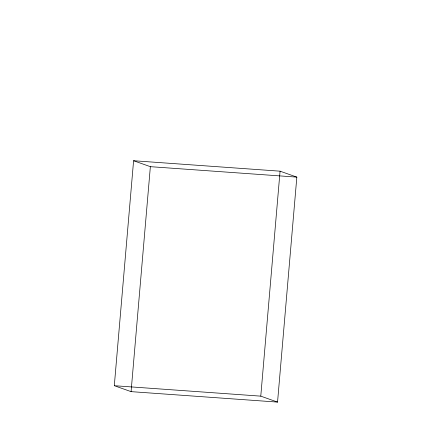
<?xml version="1.0" encoding="UTF-8"?>
<svg xmlns="http://www.w3.org/2000/svg" width="424" height="424" viewBox="0 0 424 424"><rect width="100%" height="100%" fill="white"/><g stroke="black" fill="none" stroke-linecap="round" stroke-linejoin="round"><path stroke-width="0.64" d="M114.305 385.702L133.592 160.733L280.063 171.179L296.837 177.115L277.55 402.09L131.08 391.638L114.305 385.702L260.776 396.149L277.55 402.09M131.08 391.638L150.366 166.669L133.592 160.733M260.776 396.149L280.063 171.179M150.366 166.669L296.837 177.115"/></g></svg>
